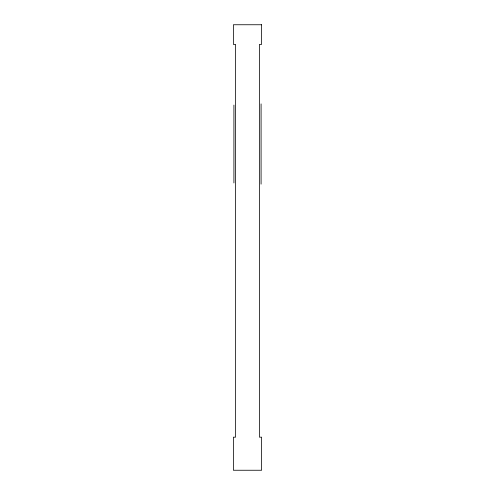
<?xml version="1.0" encoding="UTF-8"?>
<svg xmlns="http://www.w3.org/2000/svg" width="495" height="495" viewBox="0 0 495 495"><rect width="100%" height="100%" fill="white"/><g stroke="black" fill="none" stroke-linecap="round" stroke-linejoin="round"><path stroke-width="0.74" d="M261.082 103.907L261.082 184.134M233.918 105.089L233.918 182.952M261.626 24.75L233.374 24.75L233.374 44.377L235.546 44.377L235.546 437.178L233.374 437.178L233.374 470.25L261.626 470.25L261.626 437.178L259.454 437.178L259.454 44.377L261.626 44.377L261.626 24.75"/></g></svg>
